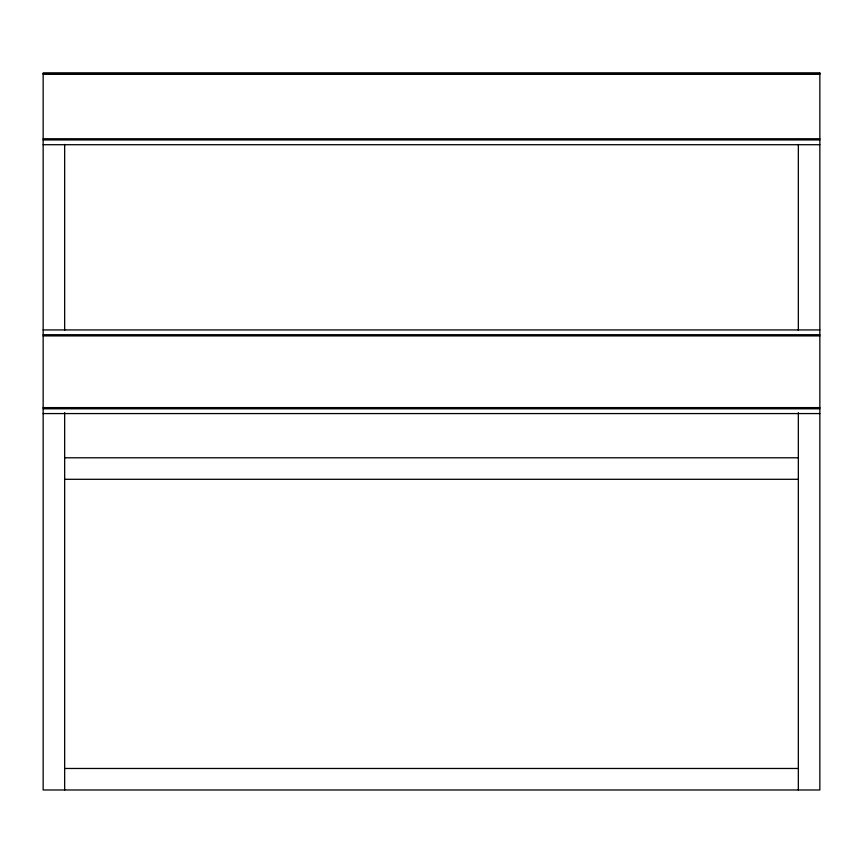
<?xml version="1.0" encoding="UTF-8"?>
<svg xmlns="http://www.w3.org/2000/svg" width="863" height="863" viewBox="0 0 863 863"><rect width="100%" height="100%" fill="white"/><g stroke="black" fill="none" stroke-linecap="round" stroke-linejoin="round"><path stroke-width="1.29" d="M43.15 73.463L819.85 73.463M43.15 74.218L819.85 74.218M43.15 138.749L819.85 138.749M43.15 139.935L819.85 139.935M43.15 144.714L819.85 144.714M43.15 329.936L819.85 329.936M43.15 334.715L819.85 334.715M43.15 335.901L819.85 335.901M43.15 407.606L819.85 407.606M43.15 408.792L819.85 408.792M43.15 413.571L819.85 413.571M64.66 457.789L798.34 457.789M64.66 479.299L798.34 479.299M64.66 768.469L798.34 768.469M798.34 144.445L798.34 330.421M798.34 412.633L798.34 789.979M64.66 144.445L64.66 330.421M64.66 412.633L64.66 789.979M819.85 73.021L43.15 73.021L43.15 789.979L819.85 789.979L819.85 73.021"/></g></svg>
